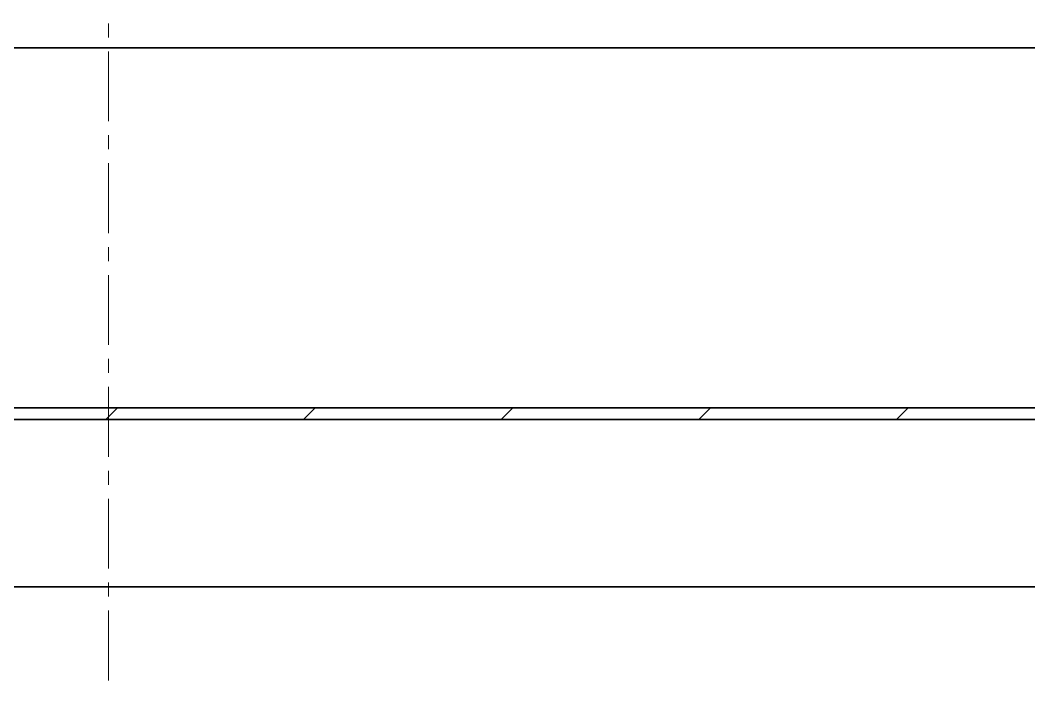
# Model space of a CAD drawing. Header units: millimetres. Extents: x 7903 to 12943, y 1512 to 5076.
# Drawn here: x 11307 to 11490.3, y 2460.8 to 2581.7 of the extents above; entities that cross this region are included whole.
import ezdxf

# ---------------------------------------------------------------- set-up
doc = ezdxf.new("R2010")
doc.units = ezdxf.units.MM
doc.linetypes.add('CENTERX2', pattern=[20.32, 12.7, -2.54, 2.54, -2.54])

# ---------------------------------------------------------------- blocks, each defined once
blk = doc.blocks.new('剖面视图 C-C')
at = {"color": 7, "linetype": 'Continuous', "lineweight": 35}
for p, q in [((-670.08, 193.72), (129.92, 193.72)), ((-695.08, 128.27), (154.92, 128.27)), ((-693.08, 126.15), (152.92, 126.15)), ((54.92, 95.76), (-595.08, 95.76)), ((54.92, 95.76), (-595.08, 95.76))]:
    blk.add_line(p, q, dxfattribs=at)
blk = doc.blocks.new('SW_HATCH_0')
at = {"color": 0, "linetype": 'Continuous', "lineweight": 18}
for p, q in [((395.13, 0), (397.25, 2.12)), ((431.05, 0), (433.17, 2.12)), ((466.97, 0), (469.09, 2.12)), ((502.89, 0), (505.01, 2.12)), ((538.82, 0), (540.94, 2.12))]:
    blk.add_line(p, q, dxfattribs=at)

msp = doc.modelspace()

# ---------------------------------------------------------------- linework, layer by layer
at = {"color": 7, "linetype": 'CENTERX2', "lineweight": 18}
msp.add_line((11323.03848, 2339.85241), (11323.03848, 2637.74736), dxfattribs=at)

# ---------------------------------------------------------------- block references
at = {"color": 7, "linetype": 'Continuous', "lineweight": 35}
msp.add_blockref('剖面视图 C-C', (11593.12138, 2383.02729), dxfattribs=at)
at = {"color": 7, "linetype": 'Continuous', "lineweight": 18}
msp.add_blockref('SW_HATCH_0', (10927.43719, 2509.17308), dxfattribs=at)

doc.saveas('drawing.dxf')
